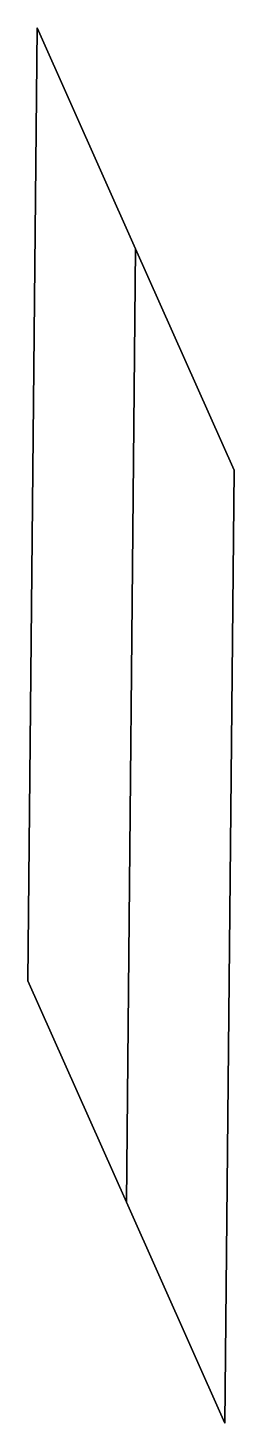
# Model space of a CAD drawing. Header units: metres. Extents: x -0.1 to 0.1, y -1.14 to 0.22.
import ezdxf

# ---------------------------------------------------------------- set-up
doc = ezdxf.new("R2010")
doc.units = ezdxf.units.M

msp = doc.modelspace()

# ---------------------------------------------------------------- linework, layer by layer
at = {"layer": 'Walker.Leg.High'}
for points in [[(-0.1007, -0.7089, 0), (-0.0045, -0.925, 0.1093), (0.0045, 0.0065, 0.1093), (-0.0917, 0.2226, 0)], [(-0.0045, -0.925, -0.1093), (-0.1007, -0.7089, 0), (-0.0917, 0.2226, 0), (0.0045, 0.0065, -0.1093)], [(0.0045, 0.0065, 0.1093), (0.1007, -0.2096, 0), (0.0045, 0.0065, -0.1093), (-0.0917, 0.2226, 0)], [(0.0917, -1.141, 0), (-0.0045, -0.925, -0.1093), (0.0045, 0.0065, -0.1093), (0.1007, -0.2096, 0)], [(-0.0045, -0.925, 0.1093), (0.0917, -1.141, 0), (0.1007, -0.2096, 0), (0.0045, 0.0065, 0.1093)], [(-0.1007, -0.7089, 0), (-0.0045, -0.925, -0.1093), (0.0917, -1.141, 0), (-0.0045, -0.925, 0.1093)]]:
    msp.add_3dface(points, dxfattribs=at)

doc.saveas('drawing.dxf')
